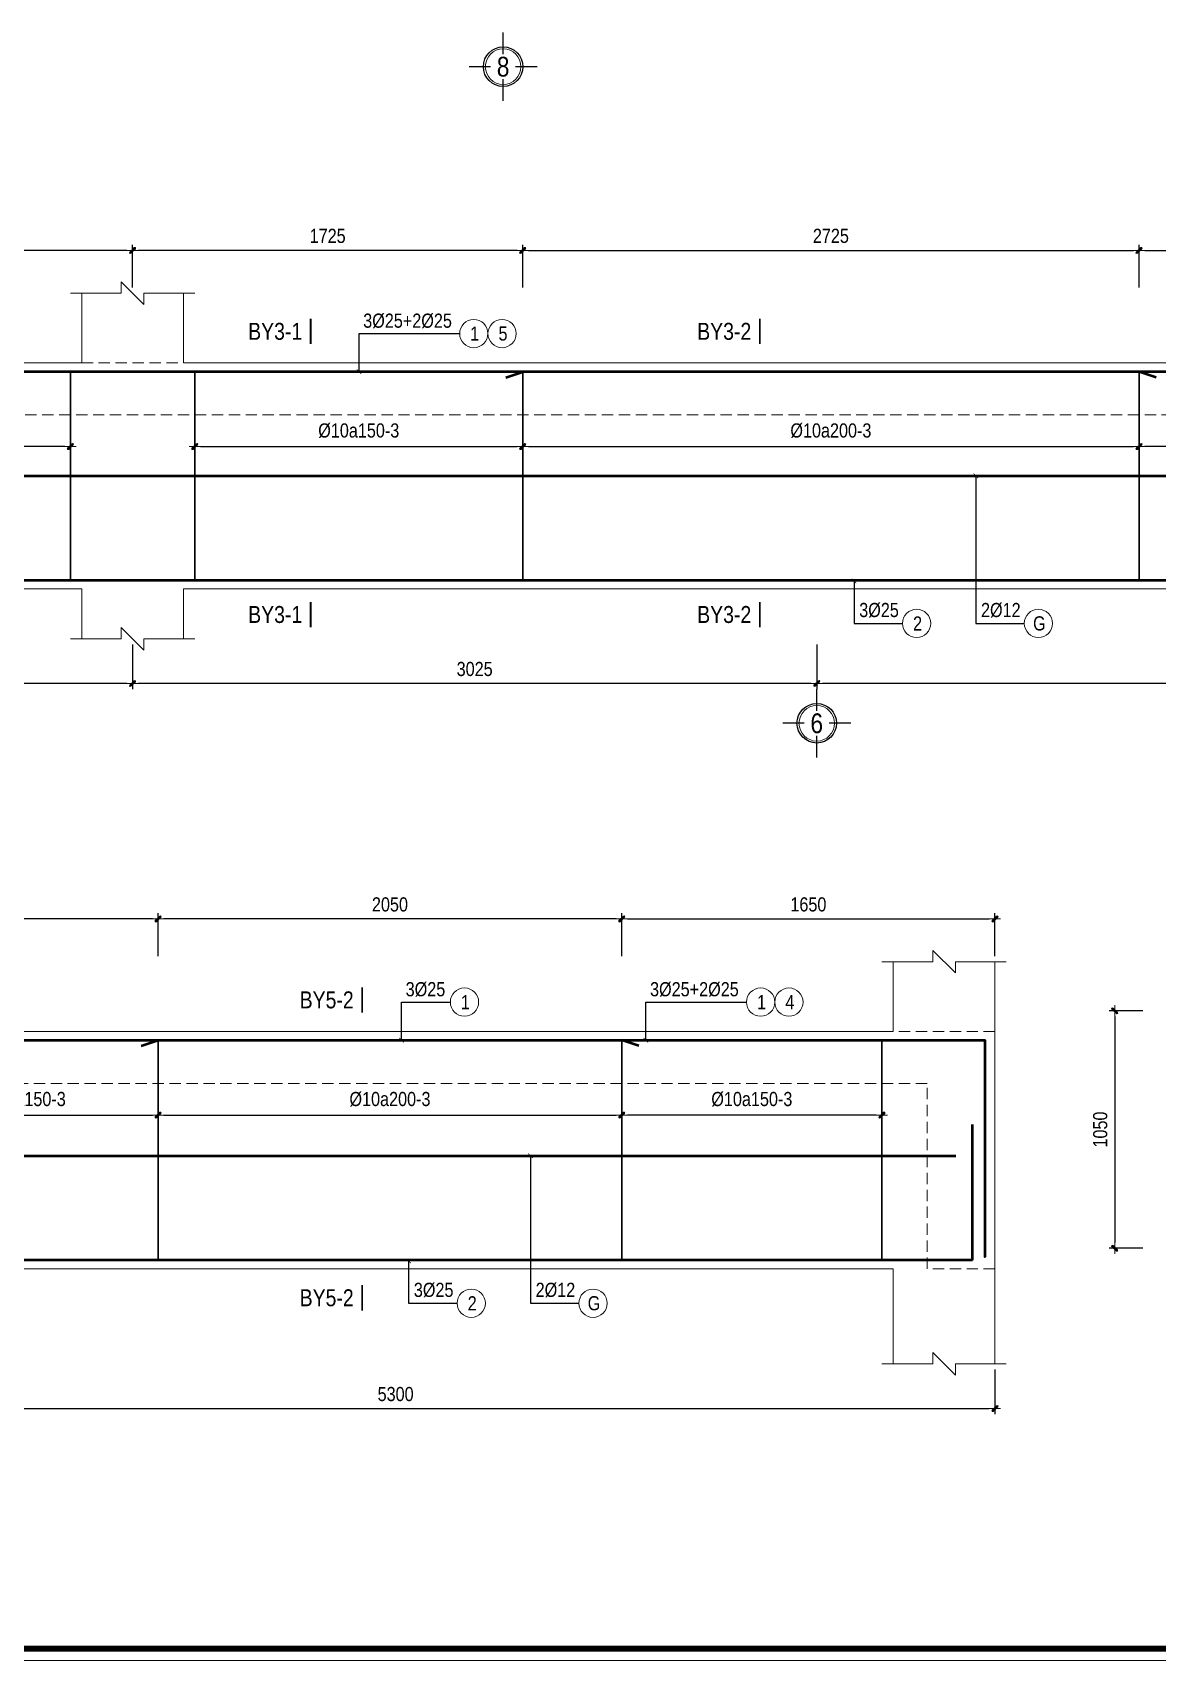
# Model space of a CAD drawing. Header units: millimetres. Extents: x 397144 to 8960116, y 345581 to 674207.
# Drawn here: x 4960819 to 4965793, y 625688 to 632887 of the extents above; entities that cross this region are included whole.
import ezdxf
from ezdxf.enums import TextEntityAlignment as Align
from ezdxf.xclip import XClip

# ---------------------------------------------------------------- set-up
doc = ezdxf.new("R2010")
doc.units = ezdxf.units.MM
doc.header["$XCLIPFRAME"] = 0
doc.header["$PDSIZE"] = -10
doc.linetypes.add('HIDDEN', pattern=[0.375, 0.25, -0.125])
doc.layers.get('0').update_dxf_attribs({"linetype": 'CONTINUOUS'})
doc.layers.get('Defpoints').update_dxf_attribs({"color": 12, "linetype": 'CONTINUOUS'})
for name, color, linetype, lineweight in [('2', 2, 'CONTINUOUS', 20), ('CDAI', 8, 'CONTINUOUS', 30), ('CTHEP', 2, 'CONTINUOUS', 50), ('DBAO', 3, 'CONTINUOUS', 20), ('DGIONG', 4, 'CONTINUOUS', 13), ('KTH', 150, 'CONTINUOUS', 5), ('Net khuat', 8, 'HIDDEN', 13), ('STICK', 1, 'CONTINUOUS', 9), ('TEXT', 7, 'CONTINUOUS', 15)]:
    doc.layers.add(name, color=color, linetype=linetype, lineweight=lineweight)
doc.layers.add('8', color=8, linetype='CONTINUOUS')
doc.styles.add('HELVECONDENSE', font='VHELVCN_0.TTF')
doc.styles.add('Star-HelCon', font='VHELVCN_0.TTF')
doc.styles.add('TTP-HelCon', font='VHELVCN_0.TTF')
doc.styles.add('VNI-HELVE-CONDENSE', font='VHELVCN_0.TTF')
doc.dimstyles.new('kc-25', dxfattribs={"dimtxt": 62.5, "dimasz": 20, "dimexe": 20, "dimexo": 50, "dimgap": 25, "dimtad": 3, "dimdec": 0, "dimzin": 0, "dimdsep": 46, "dimtxsty": 'VNI-HELVE-CONDENSE', "dimblk": 'DIM', "dimcen": 2.5, "dimclrd": 256, "dimclre": 154, "dimclrt": 7, "dimaunit": 1, "dimadec": 0, "dimazin": 0, "dimtfac": 1, "dimtdec": 0, "dimtix": 1, "dimtmove": 0, "dimatfit": 3, "dimldrblk": 'DOT', "dimfxl": 1, "dimtolj": 1, "dimtzin": 0, "dimarcsym": 0})
doc.dimstyles.new('TTP-25', dxfattribs={"dimscale": 25, "dimtxt": 2.5, "dimasz": 1, "dimexe": 1, "dimexo": 1, "dimgap": 0.09, "dimtad": 0, "dimdec": 4, "dimrnd": 5, "dimzin": 9, "dimdsep": 46, "dimtxsty": 'TTP-HelCon', "dimblk": 'Stick1', "dimcen": 0.09, "dimdle": 1.5, "dimclrd": 256, "dimclre": 256, "dimclrt": 7, "dimadec": 0, "dimazin": 0, "dimtfac": 1, "dimtdec": 4, "dimtmove": 0, "dimatfit": 3, "dimldrblk": '_ArchTick1', "dimfxl": 1, "dimtvp": 1, "dimtolj": 1, "dimtzin": 0, "dimarcsym": 0})

# ---------------------------------------------------------------- blocks, each defined once
blk = doc.blocks.new('dau truc')
blk.add_circle((0, 0), 180)
at = {"layer": '8'}
for p, q in [((0, 127), (0, 345)), ((-127, 0), (-345, 0)), ((345, 0), (127, 0)), ((0, -345), (0, -127))]:
    blk.add_line(p, q, dxfattribs=at)
blk.add_circle((0, 0), 200, dxfattribs=at)
at = {"layer": 'TEXT', "style": 'HELVECONDENSE'}
blk.add_attdef('A', text='', height=233, dxfattribs=at).set_placement((0, 0), align=Align.MIDDLE)
blk = doc.blocks.new('Stick1')
at = {"layer": 'STICK'}
h = blk.add_hatch(color=256, dxfattribs=at)
edge = h.paths.add_edge_path()
edge.add_line((0.3, 0.5), (-0.5, -0.3))
edge.add_arc((-0.4, -0.4), 0.141, 135, 315)
edge.add_line((-0.3, -0.5), (0.5, 0.3))
edge.add_arc((0.4, 0.4), 0.141, 315, 495)
blk.add_line((1, 0), (-1, 0), dxfattribs=at)
blk.add_lwpolyline([(0.3, 0.5), (-0.5, -0.3, 1), (-0.3, -0.5), (0.5, 0.3, 1), (0.3, 0.5, 1)], format="xyb", dxfattribs=at)
blk = doc.blocks.new('*D482')
at = {"layer": 'Defpoints', "color": 0, "transparency": 16777216}
for p in [(4954886.4, 630206.3), (4961261.4, 630206.3), (4954886.4, 630008.3)]:
    blk.add_point(p, dxfattribs=at)
at = {"layer": 'KTH', "lineweight": -2, "transparency": 16777216}
for p, q in [((4954886.4, 630181.3), (4954886.4, 629983.3)), ((4961261.4, 630181.3), (4961261.4, 629983.3)), ((4961236.4, 630008.3), (4954911.4, 630008.3))]:
    blk.add_line(p, q, dxfattribs=at)
at = {"layer": 'KTH', "lineweight": -2, "transparency": 16777216, "xscale": 25, "yscale": 25, "zscale": 25, "rotation": 180}
blk.add_blockref('Stick1', (4954886.4, 630008.3), dxfattribs=at)
at = {"layer": 'KTH', "lineweight": -2, "transparency": 16777216, "xscale": 25, "yscale": 25, "zscale": 25}
blk.add_blockref('Stick1', (4961261.4, 630008.3), dxfattribs=at)
at = {"layer": 'KTH', "color": 7, "transparency": 16777216, "insert": (4958073.9, 630072.1), "char_height": 62.5, "attachment_point": 5, "style": 'TTP-HelCon'}
blk.add_mtext('\\A1;6375', dxfattribs=at)
blk = doc.blocks.new('_ArchTick1')
at = {"color": 0, "const_width": 3.81}
blk.add_lwpolyline([(-12.7, -12.7), (12.7, 12.7)], dxfattribs=at)
blk = doc.blocks.new('*D485')
at = {"layer": 'Defpoints', "color": 0, "transparency": 16777216}
for p in [(4959511.4, 631923.6), (4959511.4, 631734.6), (4961261.4, 631734.6)]:
    blk.add_point(p, dxfattribs=at)
at = {"layer": 'KTH', "lineweight": -2, "transparency": 16777216}
for p, q in [((4959511.4, 631759.6), (4959511.4, 631948.6)), ((4961261.4, 631759.6), (4961261.4, 631948.6)), ((4961236.4, 631923.6), (4959536.4, 631923.6))]:
    blk.add_line(p, q, dxfattribs=at)
at = {"layer": 'KTH', "lineweight": -2, "transparency": 16777216, "xscale": 25, "yscale": 25, "zscale": 25, "rotation": 180}
blk.add_blockref('Stick1', (4959511.4, 631923.6), dxfattribs=at)
at = {"layer": 'KTH', "lineweight": -2, "transparency": 16777216, "xscale": 25, "yscale": 25, "zscale": 25}
blk.add_blockref('Stick1', (4961261.4, 631923.6), dxfattribs=at)
at = {"layer": 'KTH', "color": 7, "transparency": 16777216, "insert": (4960386.4, 631987.5), "char_height": 62.5, "attachment_point": 5, "style": 'TTP-HelCon'}
blk.add_mtext('\\A1;1750', dxfattribs=at)
blk = doc.blocks.new('*D486')
at = {"layer": 'Defpoints', "color": 0, "transparency": 16777216}
for p in [(4961261.4, 631923.6), (4961261.4, 631734.6), (4962986.4, 631734.6)]:
    blk.add_point(p, dxfattribs=at)
at = {"layer": 'KTH', "lineweight": -2, "transparency": 16777216}
for p, q in [((4961261.4, 631759.6), (4961261.4, 631948.6)), ((4962986.4, 631759.6), (4962986.4, 631948.6)), ((4962961.4, 631923.6), (4961286.4, 631923.6))]:
    blk.add_line(p, q, dxfattribs=at)
at = {"layer": 'KTH', "lineweight": -2, "transparency": 16777216, "xscale": 25, "yscale": 25, "zscale": 25, "rotation": 180}
blk.add_blockref('Stick1', (4961261.4, 631923.6), dxfattribs=at)
at = {"layer": 'KTH', "lineweight": -2, "transparency": 16777216, "xscale": 25, "yscale": 25, "zscale": 25}
blk.add_blockref('Stick1', (4962986.4, 631923.6), dxfattribs=at)
at = {"layer": 'KTH', "color": 7, "transparency": 16777216, "insert": (4962123.9, 631987.5), "char_height": 62.5, "attachment_point": 5, "style": 'TTP-HelCon'}
blk.add_mtext('\\A1;1725', dxfattribs=at)
blk = doc.blocks.new('*D487')
at = {"layer": 'Defpoints', "color": 0, "transparency": 16777216}
for p in [(4965711.4, 631923.6), (4962986.4, 631734.6), (4965711.4, 631734.6)]:
    blk.add_point(p, dxfattribs=at)
at = {"layer": 'KTH', "lineweight": -2, "transparency": 16777216}
for p, q in [((4962986.4, 631759.6), (4962986.4, 631948.6)), ((4965711.4, 631759.6), (4965711.4, 631948.6)), ((4963011.4, 631923.6), (4965686.4, 631923.6))]:
    blk.add_line(p, q, dxfattribs=at)
at = {"layer": 'KTH', "lineweight": -2, "transparency": 16777216, "xscale": 25, "yscale": 25, "zscale": 25, "rotation": 180}
blk.add_blockref('Stick1', (4962986.4, 631923.6), dxfattribs=at)
at = {"layer": 'KTH', "lineweight": -2, "transparency": 16777216, "xscale": 25, "yscale": 25, "zscale": 25}
blk.add_blockref('Stick1', (4965711.4, 631923.6), dxfattribs=at)
at = {"layer": 'KTH', "color": 7, "transparency": 16777216, "insert": (4964348.9, 631987.5), "char_height": 62.5, "attachment_point": 5, "style": 'TTP-HelCon'}
blk.add_mtext('\\A1;2725', dxfattribs=at)
blk = doc.blocks.new('*D488')
at = {"layer": 'Defpoints', "color": 0, "transparency": 16777216}
for p in [(4967661.4, 631923.6), (4965711.4, 631734.6), (4967661.4, 631734.6)]:
    blk.add_point(p, dxfattribs=at)
at = {"layer": 'KTH', "lineweight": -2, "transparency": 16777216}
for p, q in [((4965711.4, 631759.6), (4965711.4, 631948.6)), ((4967661.4, 631759.6), (4967661.4, 631948.6)), ((4965736.4, 631923.6), (4967636.4, 631923.6))]:
    blk.add_line(p, q, dxfattribs=at)
at = {"layer": 'KTH', "lineweight": -2, "transparency": 16777216, "xscale": 25, "yscale": 25, "zscale": 25, "rotation": 180}
blk.add_blockref('Stick1', (4965711.4, 631923.6), dxfattribs=at)
at = {"layer": 'KTH', "lineweight": -2, "transparency": 16777216, "xscale": 25, "yscale": 25, "zscale": 25}
blk.add_blockref('Stick1', (4967661.4, 631923.6), dxfattribs=at)
at = {"layer": 'KTH', "color": 7, "transparency": 16777216, "insert": (4966686.4, 631987.5), "char_height": 62.5, "attachment_point": 5, "style": 'TTP-HelCon'}
blk.add_mtext('\\A1;1950', dxfattribs=at)
blk = doc.blocks.new('*D489')
at = {"layer": 'Defpoints', "color": 0, "transparency": 16777216}
for p in [(4961261.4, 630206.3), (4964286.4, 630126.3), (4961261.4, 630008.3)]:
    blk.add_point(p, dxfattribs=at)
at = {"layer": 'KTH', "lineweight": -2, "transparency": 16777216}
for p, q in [((4961261.4, 630181.3), (4961261.4, 629983.3)), ((4964286.4, 630101.3), (4964286.4, 629983.3)), ((4964261.4, 630008.3), (4961286.4, 630008.3))]:
    blk.add_line(p, q, dxfattribs=at)
at = {"layer": 'KTH', "lineweight": -2, "transparency": 16777216, "xscale": 25, "yscale": 25, "zscale": 25, "rotation": 180}
blk.add_blockref('Stick1', (4961261.4, 630008.3), dxfattribs=at)
at = {"layer": 'KTH', "lineweight": -2, "transparency": 16777216, "xscale": 25, "yscale": 25, "zscale": 25}
blk.add_blockref('Stick1', (4964286.4, 630008.3), dxfattribs=at)
at = {"layer": 'KTH', "color": 7, "transparency": 16777216, "insert": (4962773.9, 630072.1), "char_height": 62.5, "attachment_point": 5, "style": 'TTP-HelCon'}
blk.add_mtext('\\A1;3025', dxfattribs=at)
blk = doc.blocks.new('*D490')
at = {"layer": 'Defpoints', "color": 0, "transparency": 16777216}
for p in [(4964286.4, 630206.3), (4967661.4, 630206.3), (4964286.4, 630008.3)]:
    blk.add_point(p, dxfattribs=at)
at = {"layer": 'KTH', "lineweight": -2, "transparency": 16777216}
for p, q in [((4964286.4, 630181.3), (4964286.4, 629983.3)), ((4967661.4, 630181.3), (4967661.4, 629983.3)), ((4967636.4, 630008.3), (4964311.4, 630008.3))]:
    blk.add_line(p, q, dxfattribs=at)
at = {"layer": 'KTH', "lineweight": -2, "transparency": 16777216, "xscale": 25, "yscale": 25, "zscale": 25, "rotation": 180}
blk.add_blockref('Stick1', (4964286.4, 630008.3), dxfattribs=at)
at = {"layer": 'KTH', "lineweight": -2, "transparency": 16777216, "xscale": 25, "yscale": 25, "zscale": 25}
blk.add_blockref('Stick1', (4967661.4, 630008.3), dxfattribs=at)
at = {"layer": 'KTH', "color": 7, "transparency": 16777216, "insert": (4965973.9, 630072.1), "char_height": 62.5, "attachment_point": 5, "style": 'TTP-HelCon'}
blk.add_mtext('\\A1;3375', dxfattribs=at)
blk = doc.blocks.new('*D491')
at = {"layer": 'Defpoints', "color": 0, "transparency": 16777216}
for p in [(4959511.4, 631130.2), (4960986.4, 631113.7), (4959511.4, 631056.2)]:
    blk.add_point(p, dxfattribs=at)
at = {"layer": 'KTH', "lineweight": -2, "transparency": 16777216}
for p, q in [((4959511.4, 631105.2), (4959511.4, 631031.2)), ((4960986.4, 631088.7), (4960986.4, 631031.2)), ((4960961.4, 631056.2), (4959536.4, 631056.2))]:
    blk.add_line(p, q, dxfattribs=at)
at = {"layer": 'KTH', "lineweight": -2, "transparency": 16777216, "xscale": 25, "yscale": 25, "zscale": 25, "rotation": 180}
blk.add_blockref('Stick1', (4959511.4, 631056.2), dxfattribs=at)
at = {"layer": 'KTH', "lineweight": -2, "transparency": 16777216, "xscale": 25, "yscale": 25, "zscale": 25}
blk.add_blockref('Stick1', (4960986.4, 631056.2), dxfattribs=at)
at = {"layer": 'KTH', "color": 7, "transparency": 16777216, "insert": (4960248.9, 631126.2), "char_height": 62.5, "attachment_point": 5, "style": 'TTP-HelCon'}
blk.add_mtext('\\A1;Þ10a150-3', dxfattribs=at)
blk = doc.blocks.new('*D492')
at = {"layer": 'Defpoints', "color": 0, "transparency": 16777216}
for p in [(4965711.4, 631130.2), (4967161.4, 631113.7), (4965711.4, 631056.2)]:
    blk.add_point(p, dxfattribs=at)
at = {"layer": 'KTH', "lineweight": -2, "transparency": 16777216}
for p, q in [((4965711.4, 631105.2), (4965711.4, 631031.2)), ((4967161.4, 631088.7), (4967161.4, 631031.2)), ((4967136.4, 631056.2), (4965736.4, 631056.2))]:
    blk.add_line(p, q, dxfattribs=at)
at = {"layer": 'KTH', "lineweight": -2, "transparency": 16777216, "xscale": 25, "yscale": 25, "zscale": 25, "rotation": 180}
blk.add_blockref('Stick1', (4965711.4, 631056.2), dxfattribs=at)
at = {"layer": 'KTH', "lineweight": -2, "transparency": 16777216, "xscale": 25, "yscale": 25, "zscale": 25}
blk.add_blockref('Stick1', (4967161.4, 631056.2), dxfattribs=at)
at = {"layer": 'KTH', "color": 7, "transparency": 16777216, "insert": (4966436.4, 631126.2), "char_height": 62.5, "attachment_point": 5, "style": 'TTP-HelCon'}
blk.add_mtext('\\A1;Þ10a150-3', dxfattribs=at)
blk = doc.blocks.new('*D493')
at = {"layer": 'Defpoints', "color": 0, "transparency": 16777216}
for p in [(4962986.4, 631130.2), (4965711.4, 631130.2), (4965711.4, 631056.2)]:
    blk.add_point(p, dxfattribs=at)
at = {"layer": 'KTH', "lineweight": -2, "transparency": 16777216}
for p, q in [((4962986.4, 631105.2), (4962986.4, 631031.2)), ((4965711.4, 631105.2), (4965711.4, 631031.2)), ((4963011.4, 631056.2), (4965686.4, 631056.2))]:
    blk.add_line(p, q, dxfattribs=at)
at = {"layer": 'KTH', "lineweight": -2, "transparency": 16777216, "xscale": 25, "yscale": 25, "zscale": 25, "rotation": 180}
blk.add_blockref('Stick1', (4962986.4, 631056.2), dxfattribs=at)
at = {"layer": 'KTH', "lineweight": -2, "transparency": 16777216, "xscale": 25, "yscale": 25, "zscale": 25}
blk.add_blockref('Stick1', (4965711.4, 631056.2), dxfattribs=at)
at = {"layer": 'KTH', "color": 7, "transparency": 16777216, "insert": (4964348.9, 631126.2), "char_height": 62.5, "attachment_point": 5, "style": 'TTP-HelCon'}
blk.add_mtext('\\A1;Þ10a200-3', dxfattribs=at)
blk = doc.blocks.new('*D494')
at = {"layer": 'Defpoints', "color": 0, "transparency": 16777216}
for p in [(4961536.4, 631113.7), (4962986.4, 631130.2), (4962986.4, 631056.2)]:
    blk.add_point(p, dxfattribs=at)
at = {"layer": 'KTH', "lineweight": -2, "transparency": 16777216}
for p, q in [((4961536.4, 631088.7), (4961536.4, 631031.2)), ((4962986.4, 631105.2), (4962986.4, 631031.2)), ((4961561.4, 631056.2), (4962961.4, 631056.2))]:
    blk.add_line(p, q, dxfattribs=at)
at = {"layer": 'KTH', "lineweight": -2, "transparency": 16777216, "xscale": 25, "yscale": 25, "zscale": 25, "rotation": 180}
blk.add_blockref('Stick1', (4961536.4, 631056.2), dxfattribs=at)
at = {"layer": 'KTH', "lineweight": -2, "transparency": 16777216, "xscale": 25, "yscale": 25, "zscale": 25}
blk.add_blockref('Stick1', (4962986.4, 631056.2), dxfattribs=at)
at = {"layer": 'KTH', "color": 7, "transparency": 16777216, "insert": (4962261.4, 631126.2), "char_height": 62.5, "attachment_point": 5, "style": 'TTP-HelCon'}
blk.add_mtext('\\A1;Þ10a150-3', dxfattribs=at)
blk = doc.blocks.new('*D495')
at = {"layer": 'Defpoints', "color": 0, "transparency": 16777216}
for p in [(4963424.4, 628173.7), (4964574.4, 628157.2), (4963424.4, 628099.7)]:
    blk.add_point(p, dxfattribs=at)
at = {"layer": 'KTH', "lineweight": -2, "transparency": 16777216}
for p, q in [((4963424.4, 628148.7), (4963424.4, 628074.7)), ((4964574.4, 628132.2), (4964574.4, 628074.7)), ((4964549.4, 628099.7), (4963449.4, 628099.7))]:
    blk.add_line(p, q, dxfattribs=at)
at = {"layer": 'KTH', "lineweight": -2, "transparency": 16777216, "xscale": 25, "yscale": 25, "zscale": 25, "rotation": 180}
blk.add_blockref('Stick1', (4963424.4, 628099.7), dxfattribs=at)
at = {"layer": 'KTH', "lineweight": -2, "transparency": 16777216, "xscale": 25, "yscale": 25, "zscale": 25}
blk.add_blockref('Stick1', (4964574.4, 628099.7), dxfattribs=at)
at = {"layer": 'KTH', "color": 7, "transparency": 16777216, "insert": (4963999.4, 628169.6), "char_height": 62.5, "attachment_point": 5, "style": 'TTP-HelCon'}
blk.add_mtext('\\A1;Þ10a150-3', dxfattribs=at)
blk = doc.blocks.new('*D496')
at = {"layer": 'Defpoints', "color": 0, "transparency": 16777216}
for p in [(4961374.4, 628169.7), (4963424.4, 628173.7), (4963424.4, 628099.7)]:
    blk.add_point(p, dxfattribs=at)
at = {"layer": 'KTH', "lineweight": -2, "transparency": 16777216}
for p, q in [((4961374.4, 628144.7), (4961374.4, 628074.7)), ((4963424.4, 628148.7), (4963424.4, 628074.7)), ((4961399.4, 628099.7), (4963399.4, 628099.7))]:
    blk.add_line(p, q, dxfattribs=at)
at = {"layer": 'KTH', "lineweight": -2, "transparency": 16777216, "xscale": 25, "yscale": 25, "zscale": 25, "rotation": 180}
blk.add_blockref('Stick1', (4961374.4, 628099.7), dxfattribs=at)
at = {"layer": 'KTH', "lineweight": -2, "transparency": 16777216, "xscale": 25, "yscale": 25, "zscale": 25}
blk.add_blockref('Stick1', (4963424.4, 628099.7), dxfattribs=at)
at = {"layer": 'KTH', "color": 7, "transparency": 16777216, "insert": (4962399.4, 628169.6), "char_height": 62.5, "attachment_point": 5, "style": 'TTP-HelCon'}
blk.add_mtext('\\A1;Þ10a200-3', dxfattribs=at)
blk = doc.blocks.new('*D497')
at = {"layer": 'Defpoints', "color": 0, "transparency": 16777216}
for p in [(4965074.4, 628967.1), (4963424.4, 628778.1), (4965074.4, 628778.1)]:
    blk.add_point(p, dxfattribs=at)
at = {"layer": 'KTH', "lineweight": -2, "transparency": 16777216}
for p, q in [((4963424.4, 628803.1), (4963424.4, 628992.1)), ((4965074.4, 628803.1), (4965074.4, 628992.1)), ((4963449.4, 628967.1), (4965049.4, 628967.1))]:
    blk.add_line(p, q, dxfattribs=at)
at = {"layer": 'KTH', "lineweight": -2, "transparency": 16777216, "xscale": 25, "yscale": 25, "zscale": 25, "rotation": 180}
blk.add_blockref('Stick1', (4963424.4, 628967.1), dxfattribs=at)
at = {"layer": 'KTH', "lineweight": -2, "transparency": 16777216, "xscale": 25, "yscale": 25, "zscale": 25}
blk.add_blockref('Stick1', (4965074.4, 628967.1), dxfattribs=at)
at = {"layer": 'KTH', "color": 7, "transparency": 16777216, "insert": (4964249.4, 629031), "char_height": 62.5, "attachment_point": 5, "style": 'TTP-HelCon'}
blk.add_mtext('\\A1;1650', dxfattribs=at)
blk = doc.blocks.new('*D499')
at = {"layer": 'Defpoints', "color": 0, "transparency": 16777216}
for p in [(4959774.4, 626999.7), (4965074.4, 626999.7), (4965074.4, 626801.7)]:
    blk.add_point(p, dxfattribs=at)
at = {"layer": 'KTH', "lineweight": -2, "transparency": 16777216}
for p, q in [((4959774.4, 626974.7), (4959774.4, 626776.7)), ((4965074.4, 626974.7), (4965074.4, 626776.7)), ((4959799.4, 626801.7), (4965049.4, 626801.7))]:
    blk.add_line(p, q, dxfattribs=at)
at = {"layer": 'KTH', "lineweight": -2, "transparency": 16777216, "xscale": 25, "yscale": 25, "zscale": 25, "rotation": 180}
blk.add_blockref('Stick1', (4959774.4, 626801.7), dxfattribs=at)
at = {"layer": 'KTH', "lineweight": -2, "transparency": 16777216, "xscale": 25, "yscale": 25, "zscale": 25}
blk.add_blockref('Stick1', (4965074.4, 626801.7), dxfattribs=at)
at = {"layer": 'KTH', "color": 7, "transparency": 16777216, "insert": (4962424.4, 626865.6), "char_height": 62.5, "attachment_point": 5, "style": 'TTP-HelCon'}
blk.add_mtext('\\A1;5300', dxfattribs=at)
blk = doc.blocks.new('*D500')
at = {"layer": 'Defpoints', "color": 0, "transparency": 16777216}
for p in [(4961374.4, 628967.1), (4961374.4, 628778.1), (4963424.4, 628778.1)]:
    blk.add_point(p, dxfattribs=at)
at = {"layer": 'KTH', "lineweight": -2, "transparency": 16777216}
for p, q in [((4961374.4, 628803.1), (4961374.4, 628992.1)), ((4963424.4, 628803.1), (4963424.4, 628992.1)), ((4963399.4, 628967.1), (4961399.4, 628967.1))]:
    blk.add_line(p, q, dxfattribs=at)
at = {"layer": 'KTH', "lineweight": -2, "transparency": 16777216, "xscale": 25, "yscale": 25, "zscale": 25, "rotation": 180}
blk.add_blockref('Stick1', (4961374.4, 628967.1), dxfattribs=at)
at = {"layer": 'KTH', "lineweight": -2, "transparency": 16777216, "xscale": 25, "yscale": 25, "zscale": 25}
blk.add_blockref('Stick1', (4963424.4, 628967.1), dxfattribs=at)
at = {"layer": 'KTH', "color": 7, "transparency": 16777216, "insert": (4962399.4, 629031), "char_height": 62.5, "attachment_point": 5, "style": 'TTP-HelCon'}
blk.add_mtext('\\A1;2050', dxfattribs=at)
blk = doc.blocks.new('*D502')
at = {"layer": 'Defpoints', "color": 0, "transparency": 16777216}
for p in [(4959924.4, 628967.1), (4959924.4, 628778.1), (4961374.4, 628778.1)]:
    blk.add_point(p, dxfattribs=at)
at = {"layer": 'KTH', "lineweight": -2, "transparency": 16777216}
for p, q in [((4959924.4, 628803.1), (4959924.4, 628992.1)), ((4961374.4, 628803.1), (4961374.4, 628992.1)), ((4961349.4, 628967.1), (4959949.4, 628967.1))]:
    blk.add_line(p, q, dxfattribs=at)
at = {"layer": 'KTH', "lineweight": -2, "transparency": 16777216, "xscale": 25, "yscale": 25, "zscale": 25, "rotation": 180}
blk.add_blockref('Stick1', (4959924.4, 628967.1), dxfattribs=at)
at = {"layer": 'KTH', "lineweight": -2, "transparency": 16777216, "xscale": 25, "yscale": 25, "zscale": 25}
blk.add_blockref('Stick1', (4961374.4, 628967.1), dxfattribs=at)
at = {"layer": 'KTH', "color": 7, "transparency": 16777216, "insert": (4960649.4, 629031), "char_height": 62.5, "attachment_point": 5, "style": 'TTP-HelCon'}
blk.add_mtext('\\A1;1450', dxfattribs=at)
blk = doc.blocks.new('*D506')
at = {"layer": 'Defpoints', "color": 0, "transparency": 16777216}
for p in [(4960199.4, 628157.2), (4961374.4, 628173.7), (4961374.4, 628099.7)]:
    blk.add_point(p, dxfattribs=at)
at = {"layer": 'KTH', "lineweight": -2, "transparency": 16777216}
for p, q in [((4960199.4, 628132.2), (4960199.4, 628074.7)), ((4961374.4, 628148.7), (4961374.4, 628074.7)), ((4960224.4, 628099.7), (4961349.4, 628099.7))]:
    blk.add_line(p, q, dxfattribs=at)
at = {"layer": 'KTH', "lineweight": -2, "transparency": 16777216, "xscale": 25, "yscale": 25, "zscale": 25, "rotation": 180}
blk.add_blockref('Stick1', (4960199.4, 628099.7), dxfattribs=at)
at = {"layer": 'KTH', "lineweight": -2, "transparency": 16777216, "xscale": 25, "yscale": 25, "zscale": 25}
blk.add_blockref('Stick1', (4961374.4, 628099.7), dxfattribs=at)
at = {"layer": 'KTH', "color": 7, "transparency": 16777216, "insert": (4960786.9, 628169.6), "char_height": 62.5, "attachment_point": 5, "style": 'TTP-HelCon'}
blk.add_mtext('\\A1;Þ10a150-3', dxfattribs=at)
blk = doc.blocks.new('CHG_XX_Khung ten')
blk.add_lwpolyline([(15, 579), (826, 579), (826, 15), (15, 15)], close=True)
at = {"color": 4, "linetype": 'Continuous', "const_width": 1}
blk.add_lwpolyline([(17, 577), (824, 577), (824, 17), (17, 17)], close=True, dxfattribs=at)
blk = doc.blocks.new('DIM')
h = blk.add_hatch(color=1)
h.paths.add_polyline_path([(0.49, 0.29, 1), (0.29, 0.49), (-0.19, 0), (0.19, 0)])
h.paths.add_polyline_path([(0.19, 0), (-0.19, 0), (-0.49, -0.29, 1), (-0.29, -0.49)])
at = {"color": 9}
for p, q in [((-0.19, 0), (-1.5, 0)), ((0.19, 0), (1.5, 0))]:
    blk.add_line(p, q, dxfattribs=at)
at = {"color": 1}
for p, q in [((-0.49, -0.29), (0.29, 0.49)), ((-0.29, -0.49), (0.49, 0.29)), ((-0.19, 0), (0.19, 0))]:
    blk.add_line(p, q, dxfattribs=at)
blk.add_arc((-0.39, -0.39), 0.138, 135, 315, dxfattribs=at)
blk = doc.blocks.new('MC')
at = {"layer": 'CTHEP', "const_width": 10}
blk.add_lwpolyline([(0, 150), (0, 0)], dxfattribs=at)
at = {"layer": 'TEXT', "style": 'TTP-HelCon'}
blk.add_attdef('A', text='', height=100, dxfattribs=at).set_placement((-50, 25.5), align=Align.RIGHT)
blk = doc.blocks.new('*D1003')
at = {"layer": 'Defpoints', "color": 0, "ltscale": 500, "transparency": 16777216}
for p in [(4965753.7, 628560.7), (4965603.9, 627510.7), (4965753.7, 627510.7)]:
    blk.add_point(p, dxfattribs=at)
at = {"layer": 'KTH', "lineweight": -2, "ltscale": 500, "transparency": 16777216}
for p, q in [((4965728.7, 628560.7), (4965578.9, 628560.7)), ((4965603.9, 628535.7), (4965603.9, 627535.7)), ((4965728.7, 627510.7), (4965578.9, 627510.7))]:
    blk.add_line(p, q, dxfattribs=at)
at = {"layer": 'KTH', "lineweight": -2, "ltscale": 500, "transparency": 16777216, "xscale": 25, "yscale": 25, "zscale": 25}
for p, rotation in [((4965603.9, 628560.7), 90), ((4965603.9, 627510.7), 270)]:
    blk.add_blockref('Stick1', p, dxfattribs=dict(at, rotation=rotation))
at = {"layer": 'KTH', "color": 7, "ltscale": 500, "transparency": 16777216, "insert": (4965540.1, 628035.7), "char_height": 62.5, "attachment_point": 5, "rotation": 90, "style": 'TTP-HelCon'}
blk.add_mtext('\\A1;1050', dxfattribs=at)
blk = doc.blocks.new('BY-18')
at = {"layer": 'CTHEP'}
blk.add_line((5138019.31863, 546695.82682), (5214372.22878, 546695.77869), dxfattribs=at)
for points in [[(5214555.59356, 546376.57918), (5214555.59356, 547004.7664), (5137865.59357, 547004.84194)], [(5153373.34267, 546382.82784), (5162804.59965, 546382.82083), (5163384.46139, 546382.81892), (5170035.59357, 546382.79064), (5170609.63908, 546382.78875), (5214493.76072, 546382.7666), (5214493.76072, 546905.64212)]]:
    blk.add_lwpolyline(points, dxfattribs=at)
at = {"layer": 'Net khuat', "ltscale": 200}
blk.add_lwpolyline([(5137835.59357, 546343.84194), (5137835.59357, 546343.84194), (5138435.59357, 546343.84194), (5138435.59357, 546813.84194), (5214585.59357, 546813.84194)], dxfattribs=at)

msp = doc.modelspace()

# ---------------------------------------------------------------- linework, layer by layer
at = {"layer": 'CDAI', "ltscale": 52.5}
for p, q in [((4960986.44361, 631391.25174), (4960986.44361, 630461.25174)), ((4961536.44361, 631391.25174), (4961536.44361, 630461.25174)), ((4962986.44361, 631391.25174), (4962986.44361, 630461.25174)), ((4965711.44361, 631391.25174), (4965711.44361, 630461.25174)), ((4961374.3638, 628434.72466), (4961374.3638, 627454.72466)), ((4963424.36379, 628434.72466), (4963424.36379, 627454.72466)), ((4964574.36379, 628434.72466), (4964574.36379, 627454.72466))]:
    msp.add_line(p, q, dxfattribs=at)
at = {"layer": 'CTHEP'}
for p, q in [((4962911.44361, 631362.25174), (4962986.44361, 631387.25174)), ((4965786.44361, 631362.25174), (4965711.44361, 631387.25174)), ((4961299.3638, 628405.72466), (4961374.3638, 628430.72466)), ((4963499.36379, 628405.72466), (4963424.36379, 628430.72466))]:
    msp.add_line(p, q, dxfattribs=at)
for points in [[(4967611.44361, 630464.86403), (4967611.44361, 630464.86403), (4967611.44361, 631387.25174), (4954906.44325, 631387.25174), (4954906.44325, 630457.75077), (4954906.44325, 630457.75077)], [(4954961.44325, 631021.94673), (4954961.44325, 630465.25174), (4967561.44361, 630465.25174)], [(4954964.3638, 627453.35645), (4954964.3638, 627453.35645), (4954964.3638, 628430.72466), (4965029.36379, 628430.72466), (4965029.36379, 627472.13238), (4965029.36379, 627472.13238)], [(4964974.36379, 627458.72466), (4954997.302, 627458.72466)]]:
    msp.add_lwpolyline(points, dxfattribs=at)
at = {"layer": 'DBAO'}
for points in [[(4955311.44325, 631734.64608), (4955311.44325, 631426.25174), (4961036.44361, 631426.25174)], [(4961036.44361, 631734.64608), (4961036.44361, 631426.25174)], [(4961486.44361, 631426.25174), (4967211.44361, 631426.25174), (4967211.44361, 631734.64608)], [(4961486.44361, 631734.64608), (4961486.44361, 631426.25174)], [(4955311.44325, 630206.25174), (4955311.44325, 630426.25174), (4961036.44361, 630426.25174)], [(4961036.44361, 630206.25174), (4961036.44361, 630426.25174)], [(4961486.44361, 630426.25174), (4967211.44361, 630426.25174), (4967211.44361, 630206.25174)], [(4961486.44361, 630206.25174), (4961486.44361, 630426.25174)], [(4964624.36379, 628778.119), (4964624.36379, 628469.72466), (4960149.36379, 628469.72466)], [(4965074.36379, 628778.119), (4965074.36379, 628469.72466), (4965074.36379, 628469.72466), (4965074.36379, 627419.72466), (4965074.36379, 627419.72466), (4965074.36379, 626999.72466)], [(4964624.36379, 626999.72466), (4964624.36379, 627419.72466), (4960149.36379, 627419.72466)]]:
    msp.add_lwpolyline(points, dxfattribs=at)
at = {"layer": 'DGIONG'}
for points in [[(4960986.44361, 631734.64608), (4961211.44361, 631734.64608), (4961211.44361, 631784.64608), (4961311.44361, 631684.64608), (4961311.44361, 631734.64608), (4961536.44361, 631734.64608)], [(4960986.44361, 630206.25174), (4961211.44361, 630206.25174), (4961211.44361, 630256.25174), (4961311.44361, 630156.25174), (4961311.44361, 630206.25174), (4961536.44361, 630206.25174)], [(4964574.36379, 628778.119), (4964799.36379, 628778.119), (4964799.36379, 628828.119), (4964899.36379, 628728.119), (4964899.36379, 628778.119), (4965124.36379, 628778.119)], [(4964574.36379, 626999.72466), (4964799.36379, 626999.72466), (4964799.36379, 627049.72466), (4964899.36379, 626949.72466), (4964899.36379, 626999.72466), (4965124.36379, 626999.72466)]]:
    msp.add_lwpolyline(points, dxfattribs=at)
at = {"layer": 'Net khuat', "ltscale": 200}
for p, q in [((4961036.44361, 631426.25174), (4961486.44361, 631426.25174)), ((4955311.44325, 631196.25174), (4967211.44361, 631196.25174)), ((4965074.36379, 628469.72466), (4964624.36379, 628469.72466))]:
    msp.add_line(p, q, dxfattribs=at)
msp.add_lwpolyline([(4965074.36379, 628119.72466), (4965074.36379, 627419.72466), (4964774.36379, 627419.72466), (4964774.36379, 628239.72466), (4955224.3638, 628239.72466)], dxfattribs=at)

# ---------------------------------------------------------------- block references
at = {"layer": '2', "ltscale": 300}
ref = msp.add_blockref('dau truc', (4962899.67268, 632736.13698), dxfattribs=dict(at, xscale=0.4367131292819977, yscale=0.4367131292819977, zscale=0.4367131292819977))
ref.add_attrib('A', '8', dxfattribs={"layer": 'TEXT', "height": 87.5, "style": 'HELVECONDENSE'}).set_placement((4962899.67268, 632736.13698), align=Align.MIDDLE)
ref = msp.add_blockref('dau truc', (4964286.44325, 629832.40934), dxfattribs=dict(at, xscale=0.4367131292819977, yscale=0.4367131292819977, zscale=0.4367131292819977))
ref.add_attrib('A', '6', dxfattribs={"layer": 'TEXT', "height": 87.5, "style": 'HELVECONDENSE'}).set_placement((4964286.44325, 629832.40934), align=Align.MIDDLE)
at = {"layer": 'CDAI'}
ref = msp.add_blockref('BY-18', (-188172.64387, 85287.44136), dxfattribs=at)
XClip(ref).set_block_clipping_path([(5185943.9258872429, 545393.73162399), (5203146.4169944702, 547704.4349580166)])
ref = msp.add_blockref('BY-18', (-202263.751, 82747.25908), dxfattribs=at)
XClip(ref).set_block_clipping_path([(5200199.5271096909, 545344.4644517149), (5214738.8086302299, 547704.4349580166)])

# ---------------------------------------------------------------- dimensions: what is measured, and where the dimension line sits
at = {"layer": 'KTH'}
for base, p1, p2, picture, middle in [((4959511.44361, 631923.64608), (4961261.44361, 631734.64608), (4959511.44361, 631734.64608), '*D485', (4960386.44361, 631987.47942)), ((4961261.44361, 631923.64608), (4962986.44361, 631734.64608), (4961261.44361, 631734.64608), '*D486', (4962123.94361, 631987.47942)), ((4954886.44325, 630008.27387), (4961261.44361, 630206.25174), (4954886.44325, 630206.25174), '*D482', (4958073.94343, 630072.10721)), ((4961261.44361, 630008.27387), (4964286.44325, 630126.27387), (4961261.44361, 630206.25174), '*D489', (4962773.94343, 630072.10721)), ((4964286.44325, 630008.27387), (4967661.44325, 630206.25174), (4964286.44325, 630206.25174), '*D490', (4965973.94325, 630072.10721)), ((4959924.36379, 628967.119), (4961374.3638, 628778.119), (4959924.36379, 628778.119), '*D502', (4960649.3638, 629030.95233)), ((4961374.3638, 628967.119), (4963424.36379, 628778.119), (4961374.3638, 628778.119), '*D500', (4962399.3638, 629030.95233))]:
    dim = msp.add_linear_dim(base=base, p1=p1, p2=p2, dimstyle='TTP-25', override={"dimtmove": 1}, dxfattribs=at)
    dim.commit()
    dim.dimension.update_dxf_attribs({"geometry": picture, "text_midpoint": middle})
for base, p1, p2, picture, middle in [((4965711.44361, 631923.64608), (4962986.44361, 631734.64608), (4965711.44361, 631734.64608), '*D487', (4964348.94361, 631987.47942)), ((4967661.44361, 631923.64608), (4965711.44361, 631734.64608), (4967661.44361, 631734.64608), '*D488', (4966686.44361, 631987.47942)), ((4965074.36379, 628967.119), (4963424.36379, 628778.119), (4965074.36379, 628778.119), '*D497', (4964249.36379, 629030.95233)), ((4965074.36379, 626801.74679), (4959774.36379, 626999.72466), (4965074.36379, 626999.72466), '*D499', (4962424.36379, 626865.58012))]:
    dim = msp.add_linear_dim(base=base, p1=p1, p2=p2, angle=180, dimstyle='TTP-25', override={"dimtmove": 1}, dxfattribs=at)
    dim.commit()
    dim.dimension.update_dxf_attribs({"geometry": picture, "text_midpoint": middle})
for base, p1, p2, picture, middle in [((4959511.44361, 631056.23856), (4960986.44361, 631113.71191), (4959511.44361, 631130.23857), '*D491', (4960248.94361, 631126.15523)), ((4965711.44398, 631056.23856), (4967161.44398, 631113.71191), (4965711.44398, 631130.23857), '*D492', (4966436.44398, 631126.15523)), ((4963424.36379, 628099.71148), (4964574.36379, 628157.18483), (4963424.36379, 628173.71149), '*D495', (4963999.36379, 628169.62814))]:
    dim = msp.add_linear_dim(base=base, p1=p1, p2=p2, angle=180, text='Þ10a150-3', dimstyle='TTP-25', override={"dimtmove": 1}, dxfattribs=at)
    dim.commit()
    dim.dimension.update_dxf_attribs({"geometry": picture, "text_midpoint": middle})
for base, p1, p2, text, picture, middle in [((4962986.44361, 631056.23856), (4961536.44361, 631113.71191), (4962986.44361, 631130.23857), 'Þ10a150-3', '*D494', (4962261.44361, 631126.15523)), ((4965711.44398, 631056.23856), (4962986.44361, 631130.23857), (4965711.44398, 631130.23857), 'Þ10a200-3', '*D493', (4964348.94379, 631126.15523)), ((4961374.3638, 628099.71148), (4960199.3638, 628157.18483), (4961374.3638, 628173.71149), 'Þ10a150-3', '*D506', (4960786.8638, 628169.62814)), ((4963424.36379, 628099.71148), (4961374.3638, 628169.72466), (4963424.36379, 628173.71149), 'Þ10a200-3', '*D496', (4962399.3638, 628169.62814))]:
    dim = msp.add_linear_dim(base=base, p1=p1, p2=p2, text=text, dimstyle='TTP-25', override={"dimtmove": 1}, dxfattribs=at)
    dim.commit()
    dim.dimension.update_dxf_attribs({"geometry": picture, "text_midpoint": middle})

# ---------------------------------------------------------------- next in the draw order: block references
at = {"layer": 'KTH', "ltscale": 0.8, "xscale": 25.92478421702978, "yscale": 25.92478421702978, "zscale": 25.92478421702978}
msp.add_blockref('CHG_XX_Khung ten', (4953653.34321, 625299.06132), dxfattribs=at)

# ---------------------------------------------------------------- next in the draw order: linework, layer by layer
at = {"layer": 'CTHEP'}
for p, q in [((4955009.27163, 630926.25174), (4967502.15725, 630926.25174)), ((4964974.36379, 627458.72466), (4964974.36379, 628057.89052)), ((4955091.48217, 627919.72466), (4964901.40225, 627919.72466))]:
    msp.add_line(p, q, dxfattribs=at)
at = {"layer": 'DGIONG'}
for centre in [(4962770.107, 631555.76085), (4962895.107, 631555.76085), (4964727.99376, 630274.20749), (4965266.50797, 630274.20749), (4962728.92967, 628599.23377), (4964038.37397, 628599.23377), (4964163.37397, 628599.23377), (4962758.79077, 627267.6804), (4963297.30497, 627267.6804)]:
    msp.add_circle(centre, 62.5, dxfattribs=at)

# ---------------------------------------------------------------- next in the draw order: block references
at = {"xscale": 0.75, "yscale": 0.75, "zscale": 0.75}
for p, values in [((4962048.85295, 631509.14608), {'A': 'BY3-1'}), ((4964034.2362, 631509.14608), {'A': 'BY3-2'}), ((4962048.85295, 630256.9087), {'A': 'BY3-1'}), ((4964034.2362, 630256.9087), {'A': 'BY3-2'}), ((4962276.50266, 628552.619), {'A': 'BY5-2'}), ((4962276.50266, 627235.10948), {'A': 'BY5-2'})]:
    msp.add_blockref('MC', p, dxfattribs=at).add_auto_attribs(values)

# ---------------------------------------------------------------- next in the draw order: texts
at = {"layer": 'TEXT', "style": 'TTP-HelCon'}
for s, p in [('3Þ25+2Þ25', (4962281.10498, 631581.6138)), ('3Þ25', (4964474.18589, 630302.10454)), ('2Þ12', (4965012.7001, 630302.10454)), ('3Þ25', (4962468.80579, 628625.08671)), ('3Þ25+2Þ25', (4963549.37195, 628625.08671)), ('3Þ25', (4962504.9829, 627295.57745)), ('2Þ12', (4963043.49711, 627295.57745))]:
    msp.add_text(s, height=62.5, dxfattribs=at).set_placement(p)
at = {"layer": 'TEXT', "style": 'Star-HelCon'}
for s, p in [('1', (4962774.27367, 631555.76085)), ('5', (4962899.27367, 631555.76085)), ('2', (4964732.16043, 630274.20749)), ('G', (4965270.67463, 630274.20749)), ('1', (4962733.09634, 628599.23377)), ('1', (4964042.54064, 628599.23377)), ('4', (4964167.54064, 628599.23377)), ('2', (4962762.95744, 627267.6804)), ('G', (4963301.47164, 627267.6804))]:
    msp.add_text(s, height=62.5, dxfattribs=at).set_placement(p, align=Align.MIDDLE)

# ---------------------------------------------------------------- next in the draw order: dimensions: what is measured, and where the dimension line sits
at = {"layer": 'KTH', "ltscale": 500}
dim = msp.add_linear_dim(base=(4965603.91633, 627510.7353), p1=(4965753.74914, 628560.7353), p2=(4965753.74914, 627510.7353), angle=90, dimstyle='TTP-25', override={"dimtxsty": 'TTP-HelCon'}, dxfattribs=at)
dim.commit()
dim.dimension.update_dxf_attribs({"geometry": '*D1003', "text_midpoint": (4965540.083, 628035.7353)})

# ---------------------------------------------------------------- next in the draw order: leaders
at = {"layer": 'DGIONG'}
for points in [[(4962262.59321, 631387.25174), (4962262.59295, 631555.76085), (4962707.607, 631555.76085)], [(4964989.68833, 630926.25174), (4964989.68807, 630274.20749), (4965204.00797, 630274.20749)], [(4964451.17413, 630461.25174), (4964451.17386, 630274.20749), (4964665.49376, 630274.20749)], [(4962450.29402, 628430.72466), (4962450.29376, 628599.23377), (4962666.42967, 628599.23377)], [(4963530.86018, 628430.72466), (4963530.85992, 628599.23377), (4963975.87397, 628599.23377)], [(4963020.48534, 627919.72466), (4963020.48507, 627267.6804), (4963234.80497, 627267.6804)], [(4962481.97113, 627454.72466), (4962481.97087, 627267.6804), (4962696.29077, 627267.6804)]]:
    msp.add_leader(points, dimstyle='kc-25', override={"dimtad": 0, "dimldrblk": 'ArchTick', "dimfxl": 100, "dimarcsym": 1}, dxfattribs=at)

doc.saveas('drawing.dxf')
